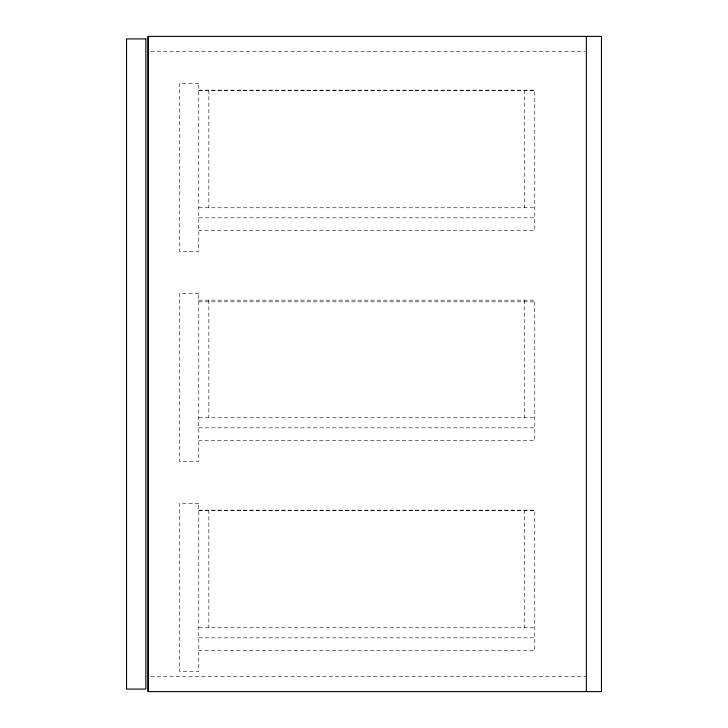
<?xml version="1.0" encoding="UTF-8"?>
<svg xmlns="http://www.w3.org/2000/svg" width="728" height="728" viewBox="0 0 728 728"><rect width="100%" height="100%" fill="white"/><g stroke="black" fill="none" stroke-linecap="round" stroke-linejoin="round"><path stroke-width="0.55" stroke-dasharray="3.64 2.73" d="M150.641 51.524L585.212 51.524M198.771 90.163L534.771 90.163L534.771 230.439L198.771 230.439M198.771 90.663L534.771 90.663M198.771 207.762L534.771 207.762M198.771 217.836L534.771 217.836M198.771 300.164L534.771 300.164L534.771 440.44L198.771 440.44M198.771 301.838L534.771 301.838M198.771 417.763L534.771 417.763M198.771 427.837L534.771 427.837M198.771 510.164L534.771 510.164L534.771 650.441L198.771 650.441M198.771 510.665L534.771 510.665M198.771 627.764L534.771 627.764M198.771 637.837L534.771 637.837M150.641 676.476L586.349 676.476M524.688 90.163L524.688 207.762M524.688 300.164L524.688 417.763M524.688 510.164L524.688 627.764M208.854 90.163L208.854 207.762M208.854 300.164L208.854 417.763M208.854 510.164L208.854 627.764M198.771 83.438L179.452 83.438L179.452 251.442L198.771 251.442L198.771 83.438M198.771 293.439L179.452 293.439L179.452 461.443L198.771 461.443L198.771 293.439M198.771 503.439L179.452 503.439L179.452 671.444L198.771 671.444L198.771 503.439"/><path stroke-width="1.09" d="M147.866 51.524L148.376 51.524M147.866 676.476L148.376 676.476M586.349 36.4L586.349 691.6M148.376 36.4L148.376 691.6M601.465 36.4L147.866 36.4L147.866 691.6L601.465 691.6L601.465 36.4M145.855 38.921L126.536 38.921L126.536 689.079L145.855 689.079L145.855 38.921"/></g></svg>
